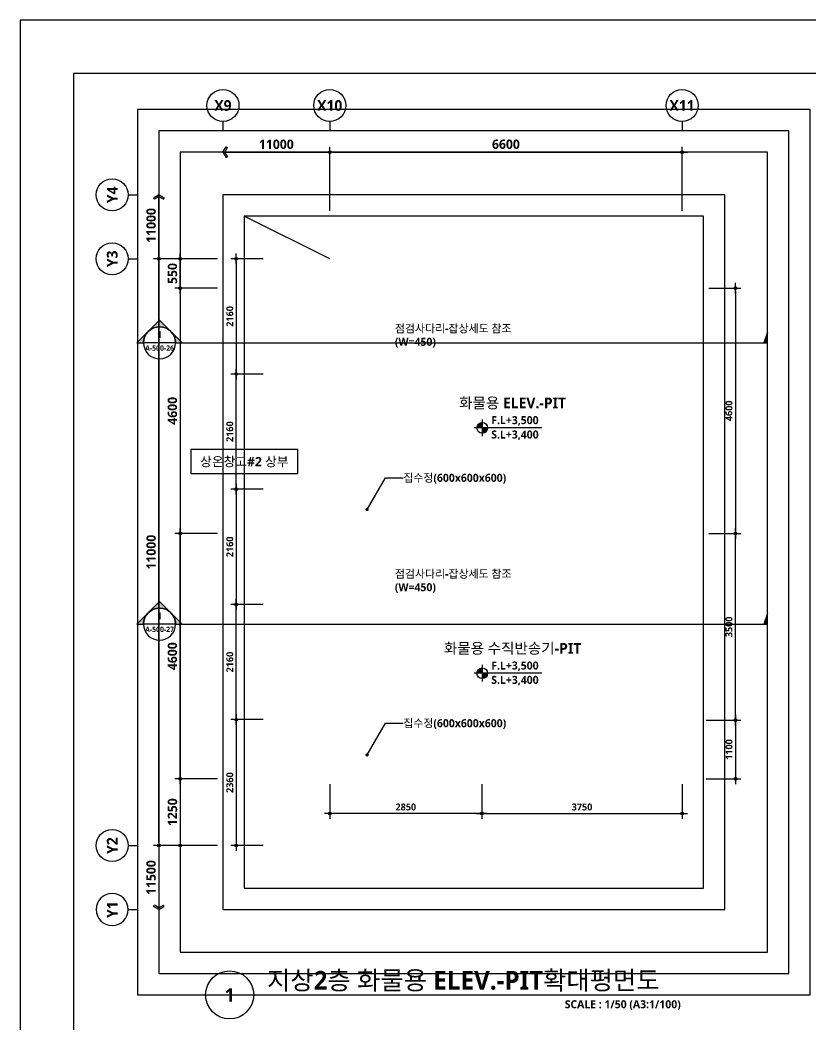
# Model space of a CAD drawing. Header units: millimetres. Extents: x -12482 to 126000, y 0 to 220200.
# Drawn here: x 0 to 14812, y 201363 to 220200 of the extents above; entities that cross this region are included whole.
import ezdxf
from ezdxf.enums import TextEntityAlignment as Align

# ---------------------------------------------------------------- set-up
doc = ezdxf.new("R2010")
doc.units = ezdxf.units.MM
doc.header["$LTSCALE"] = 60
doc.linetypes.add('CEN', pattern=[62, 60, -1, 0, -1])
doc.layers.get('Defpoints').update_dxf_attribs({"color": 153})
for name, color, linetype in [('A-ANNO-DIM', 4, 'Continuous'), ('A-ANNO-GRA1', 7, 'Continuous'), ('A-ANNO-LEAD', 4, 'Continuous'), ('A-ANNO-PONT', 7, 'Continuous'), ('A-ANNO-TEXT1', 7, 'Continuous'), ('A-ANNO-TEXT2', 3, 'Continuous'), ('A-ANNO-TITL', 7, 'Continuous'), ('A-ST-AXIS-BUB', 7, 'Continuous'), ('A-ST-AXIS-DIM', 7, 'Continuous'), ('AA-MKXS', 3, 'Continuous'), ('AA-MKXX', 3, 'Continuous'), ('AA-XXXX-TXT1', 2, 'Continuous')]:
    doc.layers.add(name, color=color, linetype=linetype)
for name, color, linetype, plot in [('Defpoint', 161, 'Continuous', False), ('G(그리드1)', 185, 'Continuous', False), ('G(그리드2)', 235, 'Continuous', False)]:
    doc.layers.add(name, color=color, linetype=linetype, plot=plot)
doc.styles.add('2020음성 1차', font='NanumGothicBold.ttf')
doc.styles.add('SAMOO', font='romans.shx', dxfattribs={"bigfont": 'whgtxt.shx'})
doc.styles.add('SH_진천_나눔', font='')
doc.styles.get('SH_진천_나눔').set_extended_font_data('NanumGothic', bold=True)
doc.dimstyles.new('SHP 50', dxfattribs={"dimscale": 50, "dimtxt": 3.5, "dimasz": 1, "dimexe": 2, "dimexo": 2, "dimgap": 1, "dimtad": 1, "dimdec": 0, "dimzin": 0, "dimdsep": 46, "dimtxsty": 'SH_진천_나눔', "dimblk": 'DIMDOT', "dimcen": 0.09, "dimclrd": 256, "dimclre": 256, "dimclrt": 3, "dimadec": 0, "dimazin": 1, "dimtfac": 1, "dimtdec": 0, "dimtix": 1, "dimtmove": 2, "dimatfit": 0, "dimldrblk": 'DIMDOT', "dimfxl": 1, "dimtolj": 1, "dimtzin": 0, "dimlwd": -1, "dimlwe": -1, "dimarcsym": 0})
doc.dimstyles.new('SHP 50내부', dxfattribs={"dimscale": 50, "dimtxt": 2.6, "dimasz": 1, "dimexe": 2, "dimexo": 2, "dimgap": 1, "dimtad": 1, "dimdec": 0, "dimzin": 0, "dimdsep": 46, "dimtxsty": '2020음성 1차', "dimblk": 'DIMDOT', "dimcen": 0.09, "dimclrd": 256, "dimclre": 256, "dimclrt": 3, "dimadec": 0, "dimazin": 1, "dimtfac": 1, "dimtdec": 0, "dimtix": 1, "dimtmove": 2, "dimatfit": 0, "dimldrblk": 'DIMDOT', "dimfxl": 1, "dimtolj": 1, "dimtzin": 0, "dimlwd": -1, "dimlwe": -1, "dimarcsym": 0})

# ---------------------------------------------------------------- blocks, each defined once
blk = doc.blocks.new('G$C5E36A61E')
at = {"layer": 'A-ANNO-PONT'}
for points in [[(1814, 2981, 0.4142136), (648, 1814), (1814, 1814)], [(1814, 648, 0.4142136), (2981, 1814), (1814, 1814)]]:
    blk.add_hatch(color=256, dxfattribs=at).paths.add_polyline_path(points)
for p, q in [((1814, 3629), (1814, 0)), ((14810, 1814), (0, 1814))]:
    blk.add_line(p, q, dxfattribs=at)
blk.add_circle((1814, 1814), 1166, dxfattribs=at)
blk = doc.blocks.new('*U13434')
at = {"layer": 'A-ANNO-TITL'}
blk.add_line((0, 0), (8250, 0), dxfattribs=at)
blk.add_circle((-450, 0), 450, dxfattribs=at)
at = {"layer": 'AA-XXXX-TXT1', "style": 'SH_진천_나눔'}
blk.add_attdef('DWG.TITLE', (250, 100), '', height=350, dxfattribs=at)
at = {"layer": 'AA-XXXX-TXT1', "color": 7, "style": 'SH_진천_나눔'}
blk.add_attdef('NO1', text='', height=300, dxfattribs=at).set_placement((-450, 0), align=Align.MIDDLE)
at = {"layer": 'AA-XXXX-TXT1', "style": 'SH_진천_나눔'}
blk.add_attdef('SCALE', text='', height=150, dxfattribs=at).set_placement((8000, -100), align=Align.TOP_RIGHT)
blk = doc.blocks.new('DIMDOT')
at = {"color": 0}
blk.add_line((-2, 0), (2, 0), dxfattribs=at)
for radius in [0.5, 0.25]:
    blk.add_circle((0, 0), radius, dxfattribs=at)
blk = doc.blocks.new('*D17309')
at = {"layer": 'A-ST-AXIS-DIM'}
for p, q in [((5800, 216625), (5800, 217825)), ((12400, 216625), (12400, 217825)), ((5850, 217725), (12350, 217725))]:
    blk.add_line(p, q, dxfattribs=at)
at = {"layer": 'Defpoints', "color": 0}
for p in [(12400, 217725), (5800, 216525), (12400, 216525)]:
    blk.add_point(p, dxfattribs=at)
at = {"layer": 'A-ST-AXIS-DIM', "linetype": 'ByBlock', "xscale": 50, "yscale": 50, "zscale": 50, "rotation": 180}
blk.add_blockref('DIMDOT', (5800, 217725), dxfattribs=at)
at = {"layer": 'A-ST-AXIS-DIM', "linetype": 'ByBlock', "xscale": 50, "yscale": 50, "zscale": 50}
blk.add_blockref('DIMDOT', (12400, 217725), dxfattribs=at)
at = {"layer": 'A-ST-AXIS-DIM', "color": 3, "insert": (9100, 217872), "char_height": 175, "attachment_point": 5, "style": 'SH_진천_나눔'}
blk.add_mtext('\\A1;6600', dxfattribs=at)
blk = doc.blocks.new('A-ST-AXIS-BUB-1')
at = {"layer": 'A-ST-AXIS-BUB'}
blk.add_line((0, 350), (0, 0), dxfattribs=at)
blk.add_circle((0, 950), 600, dxfattribs=at)
blk = doc.blocks.new('arrow1')
at = {"color": 0}
for p, q in [((0, 0), (0.286, 0.501)), ((0, 0), (0.286, -0.501)), ((0.165, 0), (0.41, 0.429)), ((0.165, 0), (0.41, -0.429)), ((0.286, 0.501), (0.41, 0.43)), ((0.286, -0.501), (0.41, -0.43))]:
    blk.add_line(p, q, dxfattribs=at)
blk = doc.blocks.new('*D17310')
at = {"layer": 'A-ST-AXIS-DIM'}
for p, q in [((3700, 215725), (2500, 215725)), ((2600, 204775), (2600, 215675)), ((3700, 204725), (2500, 204725))]:
    blk.add_line(p, q, dxfattribs=at)
at = {"layer": 'Defpoints', "color": 0}
for p in [(2600, 215725), (3800, 215725), (3800, 204725)]:
    blk.add_point(p, dxfattribs=at)
at = {"layer": 'A-ST-AXIS-DIM', "linetype": 'ByBlock', "xscale": 50, "yscale": 50, "zscale": 50}
for p, rotation in [((2600, 215725), 90), ((2600, 204725), 270)]:
    blk.add_blockref('DIMDOT', p, dxfattribs=dict(at, rotation=rotation))
at = {"layer": 'A-ST-AXIS-DIM', "color": 3, "insert": (2454, 210225), "char_height": 175, "attachment_point": 5, "rotation": 90, "style": 'SH_진천_나눔'}
blk.add_mtext('\\A1;11000', dxfattribs=at)
blk = doc.blocks.new('*D17311')
at = {"layer": 'A-ST-AXIS-DIM'}
for p, q in [((3700, 215175), (2900, 215175)), ((3000, 215125), (3000, 210625)), ((3700, 210575), (2900, 210575))]:
    blk.add_line(p, q, dxfattribs=at)
at = {"layer": 'Defpoints', "color": 0}
for p in [(3800, 215175), (3000, 210575), (3800, 210575)]:
    blk.add_point(p, dxfattribs=at)
at = {"layer": 'A-ST-AXIS-DIM', "linetype": 'ByBlock', "xscale": 50, "yscale": 50, "zscale": 50}
for p, rotation in [((3000, 215175), 90), ((3000, 210575), 270)]:
    blk.add_blockref('DIMDOT', p, dxfattribs=dict(at, rotation=rotation))
at = {"layer": 'A-ST-AXIS-DIM', "color": 3, "insert": (2853, 212875), "char_height": 175, "attachment_point": 5, "rotation": 90, "style": 'SH_진천_나눔'}
blk.add_mtext('\\A1;4600', dxfattribs=at)
blk = doc.blocks.new('*D17312')
at = {"layer": 'A-ST-AXIS-DIM'}
for p, q in [((3700, 210575), (2900, 210575)), ((3000, 206025), (3000, 210525)), ((3700, 205975), (2900, 205975))]:
    blk.add_line(p, q, dxfattribs=at)
at = {"layer": 'Defpoints', "color": 0}
for p in [(3000, 210575), (3800, 210575), (3800, 205975)]:
    blk.add_point(p, dxfattribs=at)
at = {"layer": 'A-ST-AXIS-DIM', "linetype": 'ByBlock', "xscale": 50, "yscale": 50, "zscale": 50}
for p, rotation in [((3000, 210575), 90.00000000000001), ((3000, 205975), 270)]:
    blk.add_blockref('DIMDOT', p, dxfattribs=dict(at, rotation=rotation))
at = {"layer": 'A-ST-AXIS-DIM', "color": 3, "insert": (2853, 208275), "char_height": 175, "attachment_point": 5, "rotation": 90, "style": 'SH_진천_나눔'}
blk.add_mtext('\\A1;4600', dxfattribs=at)
blk = doc.blocks.new('*D17313')
at = {"layer": 'A-ST-AXIS-DIM'}
for p, q in [((3700, 205975), (2900, 205975)), ((3000, 205925), (3000, 204775)), ((3700, 204725), (2900, 204725))]:
    blk.add_line(p, q, dxfattribs=at)
at = {"layer": 'Defpoints', "color": 0}
for p in [(3800, 205975), (3000, 204725), (3800, 204725)]:
    blk.add_point(p, dxfattribs=at)
at = {"layer": 'A-ST-AXIS-DIM', "linetype": 'ByBlock', "xscale": 50, "yscale": 50, "zscale": 50}
for p, rotation in [((3000, 205975), 90), ((3000, 204725), 270)]:
    blk.add_blockref('DIMDOT', p, dxfattribs=dict(at, rotation=rotation))
at = {"layer": 'A-ST-AXIS-DIM', "color": 3, "insert": (2854, 205350), "char_height": 175, "attachment_point": 5, "rotation": 90, "style": 'SH_진천_나눔'}
blk.add_mtext('\\A1;1250', dxfattribs=at)
blk = doc.blocks.new('*D17314')
at = {"layer": 'A-ST-AXIS-DIM'}
for p, q in [((3700, 215725), (2900, 215725)), ((3000, 215225), (3000, 215675)), ((3700, 215175), (2900, 215175))]:
    blk.add_line(p, q, dxfattribs=at)
at = {"layer": 'Defpoints', "color": 0}
for p in [(3000, 215725), (3800, 215725), (3800, 215175)]:
    blk.add_point(p, dxfattribs=at)
at = {"layer": 'A-ST-AXIS-DIM', "linetype": 'ByBlock', "xscale": 50, "yscale": 50, "zscale": 50}
for p, rotation in [((3000, 215725), 90), ((3000, 215175), 270)]:
    blk.add_blockref('DIMDOT', p, dxfattribs=dict(at, rotation=rotation))
at = {"layer": 'A-ST-AXIS-DIM', "color": 3, "insert": (2854, 215450), "char_height": 175, "attachment_point": 5, "rotation": 90, "style": 'SH_진천_나눔'}
blk.add_mtext('\\A1;550', dxfattribs=at)
blk = doc.blocks.new('*D18953')
at = {"layer": 'A-ANNO-DIM'}
for p, q in [((4550, 209245), (3950, 209245)), ((4050, 207135), (4050, 209195)), ((4550, 207085), (3950, 207085))]:
    blk.add_line(p, q, dxfattribs=at)
at = {"layer": 'Defpoints', "color": 0}
for p in [(4050, 209245), (4650, 209245), (4650, 207085)]:
    blk.add_point(p, dxfattribs=at)
at = {"layer": 'A-ANNO-DIM', "linetype": 'ByBlock', "xscale": 50, "yscale": 50, "zscale": 50}
for p, rotation in [((4050, 209245), 90.00000000000001), ((4050, 207085), 270)]:
    blk.add_blockref('DIMDOT', p, dxfattribs=dict(at, rotation=rotation))
at = {"layer": 'A-ANNO-DIM', "color": 3, "insert": (3928, 208165), "char_height": 130, "attachment_point": 5, "rotation": 90, "style": '2020음성 1차'}
blk.add_mtext('\\A1;2160', dxfattribs=at)
blk = doc.blocks.new('*D18954')
at = {"layer": 'A-ANNO-DIM'}
for p, q in [((4550, 207085), (3950, 207085)), ((4050, 207035), (4050, 204775)), ((4550, 204725), (3950, 204725))]:
    blk.add_line(p, q, dxfattribs=at)
at = {"layer": 'Defpoints', "color": 0}
for p in [(4650, 207085), (4050, 204725), (4650, 204725)]:
    blk.add_point(p, dxfattribs=at)
at = {"layer": 'A-ANNO-DIM', "linetype": 'ByBlock', "xscale": 50, "yscale": 50, "zscale": 50}
for p, rotation in [((4050, 207085), 89.99999999999999), ((4050, 204725), 270)]:
    blk.add_blockref('DIMDOT', p, dxfattribs=dict(at, rotation=rotation))
at = {"layer": 'A-ANNO-DIM', "color": 3, "insert": (3928, 205905), "char_height": 130, "attachment_point": 5, "rotation": 90, "style": '2020음성 1차'}
blk.add_mtext('\\A1;2360', dxfattribs=at)
blk = doc.blocks.new('*D18955')
at = {"layer": 'A-ANNO-DIM'}
for p, q in [((4550, 211405), (3950, 211405)), ((4050, 211355), (4050, 209295)), ((4550, 209245), (3950, 209245))]:
    blk.add_line(p, q, dxfattribs=at)
at = {"layer": 'Defpoints', "color": 0}
for p in [(4650, 211405), (4050, 209245), (4650, 209245)]:
    blk.add_point(p, dxfattribs=at)
at = {"layer": 'A-ANNO-DIM', "linetype": 'ByBlock', "xscale": 50, "yscale": 50, "zscale": 50}
for p, rotation in [((4050, 211405), 89.99999999999999), ((4050, 209245), 270)]:
    blk.add_blockref('DIMDOT', p, dxfattribs=dict(at, rotation=rotation))
at = {"layer": 'A-ANNO-DIM', "color": 3, "insert": (3928, 210325), "char_height": 130, "attachment_point": 5, "rotation": 90, "style": '2020음성 1차'}
blk.add_mtext('\\A1;2160', dxfattribs=at)
blk = doc.blocks.new('*D18956')
at = {"layer": 'A-ANNO-DIM'}
for p, q in [((4550, 213565), (3950, 213565)), ((4050, 211455), (4050, 213515)), ((4550, 211405), (3950, 211405))]:
    blk.add_line(p, q, dxfattribs=at)
at = {"layer": 'Defpoints', "color": 0}
for p in [(4050, 213565), (4650, 213565), (4650, 211405)]:
    blk.add_point(p, dxfattribs=at)
at = {"layer": 'A-ANNO-DIM', "linetype": 'ByBlock', "xscale": 50, "yscale": 50, "zscale": 50}
for p, rotation in [((4050, 213565), 90.00000000000001), ((4050, 211405), 270)]:
    blk.add_blockref('DIMDOT', p, dxfattribs=dict(at, rotation=rotation))
at = {"layer": 'A-ANNO-DIM', "color": 3, "insert": (3928, 212485), "char_height": 130, "attachment_point": 5, "rotation": 90, "style": '2020음성 1차'}
blk.add_mtext('\\A1;2160', dxfattribs=at)
blk = doc.blocks.new('*D18957')
at = {"layer": 'A-ANNO-DIM'}
for p, q in [((4550, 215725), (3950, 215725)), ((4050, 215675), (4050, 213615)), ((4550, 213565), (3950, 213565))]:
    blk.add_line(p, q, dxfattribs=at)
at = {"layer": 'Defpoints', "color": 0}
for p in [(4650, 215725), (4050, 213565), (4650, 213565)]:
    blk.add_point(p, dxfattribs=at)
at = {"layer": 'A-ANNO-DIM', "linetype": 'ByBlock', "xscale": 50, "yscale": 50, "zscale": 50}
for p, rotation in [((4050, 215725), 89.99999999999999), ((4050, 213565), 270)]:
    blk.add_blockref('DIMDOT', p, dxfattribs=dict(at, rotation=rotation))
at = {"layer": 'A-ANNO-DIM', "color": 3, "insert": (3928, 214645), "char_height": 130, "attachment_point": 5, "rotation": 90, "style": '2020음성 1차'}
blk.add_mtext('\\A1;2160', dxfattribs=at)
blk = doc.blocks.new('*D21767')
at = {"layer": 'A-ANNO-DIM'}
for p, q in [((12900, 215175), (13500, 215175)), ((13400, 215125), (13400, 210625)), ((12900, 210575), (13500, 210575))]:
    blk.add_line(p, q, dxfattribs=at)
at = {"layer": 'Defpoints', "color": 0}
for p in [(12800, 215175), (12800, 210575), (13400, 210575)]:
    blk.add_point(p, dxfattribs=at)
at = {"layer": 'A-ANNO-DIM', "linetype": 'ByBlock', "xscale": 50, "yscale": 50, "zscale": 50}
for p, rotation in [((13400, 215175), 90), ((13400, 210575), 270)]:
    blk.add_blockref('DIMDOT', p, dxfattribs=dict(at, rotation=rotation))
at = {"layer": 'A-ANNO-DIM', "color": 3, "insert": (13278, 212875), "char_height": 130, "attachment_point": 5, "rotation": 90, "style": '2020음성 1차'}
blk.add_mtext('\\A1;4600', dxfattribs=at)
blk = doc.blocks.new('*D21769')
at = {"layer": 'A-ANNO-DIM'}
for p, q in [((12900, 210575), (13500, 210575)), ((13400, 207125), (13400, 210525)), ((12850, 207075), (13500, 207075))]:
    blk.add_line(p, q, dxfattribs=at)
at = {"layer": 'Defpoints', "color": 0}
for p in [(12800, 210575), (13400, 210575), (12750, 207075)]:
    blk.add_point(p, dxfattribs=at)
at = {"layer": 'A-ANNO-DIM', "linetype": 'ByBlock', "xscale": 50, "yscale": 50, "zscale": 50}
for p, rotation in [((13400, 210575), 90), ((13400, 207075), 270)]:
    blk.add_blockref('DIMDOT', p, dxfattribs=dict(at, rotation=rotation))
at = {"layer": 'A-ANNO-DIM', "color": 3, "insert": (13278, 208825), "char_height": 130, "attachment_point": 5, "rotation": 90, "style": '2020음성 1차'}
blk.add_mtext('\\A1;3500', dxfattribs=at)
blk = doc.blocks.new('*D21770')
at = {"layer": 'A-ANNO-DIM'}
for p, q in [((12850, 207075), (13500, 207075)), ((13400, 207025), (13400, 206025)), ((12850, 205975), (13500, 205975))]:
    blk.add_line(p, q, dxfattribs=at)
at = {"layer": 'Defpoints', "color": 0}
for p in [(12750, 207075), (12750, 205975), (13400, 205975)]:
    blk.add_point(p, dxfattribs=at)
at = {"layer": 'A-ANNO-DIM', "linetype": 'ByBlock', "xscale": 50, "yscale": 50, "zscale": 50}
for p, rotation in [((13400, 207075), 90), ((13400, 205975), 270)]:
    blk.add_blockref('DIMDOT', p, dxfattribs=dict(at, rotation=rotation))
at = {"layer": 'A-ANNO-DIM', "color": 3, "insert": (13279, 206525), "char_height": 130, "attachment_point": 5, "rotation": 90, "style": '2020음성 1차'}
blk.add_mtext('\\A1;1100', dxfattribs=at)
blk = doc.blocks.new('*U22870')
at = {"layer": 'AA-MKXX'}
blk.add_hatch(color=256, dxfattribs=at).paths.add_polyline_path([(34162, 600), (33952, 0), (34162, 0)])
at = {"layer": 'AA-MKXX', "linetype": 'CEN', "ltscale": 300}
blk.add_line((900, 0), (34162, 0), dxfattribs=at)
at = {"layer": 'AA-MKXX'}
blk.add_lwpolyline([(34162, 0), (34162, 600), (33952, 0)], close=True, dxfattribs=at)
blk = doc.blocks.new('*U15083')
at = {"layer": 'AA-MKXS'}
blk.add_hatch(color=3, dxfattribs=at).paths.add_polyline_path([(0, 8.49), (-4.24, 4.24, -0.414214), (4.24, 4.24)])
h = blk.add_hatch(color=3, dxfattribs=at)
h.paths.add_polyline_path([(-8.49, 0), (-6, 0, -0.198912), (-4.24, 4.24)])
h.paths.add_polyline_path([(6, 0), (8.49, 0), (4.24, 4.24, -0.198912)])
at = {"layer": 'AA-MKXS', "color": 3, "linetype": 'Continuous', "ltscale": 5}
blk.add_line((-6, 0), (6, 0), dxfattribs=at)
at = {"layer": 'AA-MKXS', "color": 3}
for points in [[(4.24, 4.24, 0.414214), (-4.24, 4.24), (0, 8.49)], [(-4.24, 4.24, 0.198912), (-6, 0), (-8.49, 0)], [(8.49, 0), (6, 0, 0.198912), (4.24, 4.24)]]:
    blk.add_lwpolyline(points, format="xyb", close=True, dxfattribs=at)
at = {"layer": 'AA-MKXS', "color": 3, "linetype": 'Continuous', "ltscale": 5}
blk.add_circle((0, 0), 6, dxfattribs=at)
at = {"layer": 'AA-MKXS', "style": 'SAMOO', "width": 0.85}
blk.add_attdef('ViewNUM', text='', height=2.5, dxfattribs=at).set_placement((0, 1), align=Align.BOTTOM_CENTER)
blk.add_attdef('SheetNUM', text='', height=2.5, dxfattribs=at).set_placement((0, -1), align=Align.TOP_CENTER)
blk = doc.blocks.new('*D24874')
at = {"layer": 'A-ANNO-DIM'}
for p, q in [((5800, 205875), (5800, 205225)), ((8650, 205875), (8650, 205225)), ((8600, 205325), (5850, 205325))]:
    blk.add_line(p, q, dxfattribs=at)
at = {"layer": 'Defpoints', "color": 0}
for p in [(5800, 205975), (8650, 205975), (5800, 205325)]:
    blk.add_point(p, dxfattribs=at)
at = {"layer": 'A-ANNO-DIM', "linetype": 'ByBlock', "xscale": 50, "yscale": 50, "zscale": 50, "rotation": 180}
blk.add_blockref('DIMDOT', (5800, 205325), dxfattribs=at)
at = {"layer": 'A-ANNO-DIM', "linetype": 'ByBlock', "xscale": 50, "yscale": 50, "zscale": 50}
blk.add_blockref('DIMDOT', (8650, 205325), dxfattribs=at)
at = {"layer": 'A-ANNO-DIM', "color": 3, "insert": (7225, 205447), "char_height": 130, "attachment_point": 5, "style": '2020음성 1차'}
blk.add_mtext('\\A1;2850', dxfattribs=at)
blk = doc.blocks.new('*D24875')
at = {"layer": 'A-ANNO-DIM'}
for p, q in [((8650, 205875), (8650, 205225)), ((12400, 205875), (12400, 205225)), ((8700, 205325), (12350, 205325))]:
    blk.add_line(p, q, dxfattribs=at)
at = {"layer": 'Defpoints', "color": 0}
for p in [(8650, 205975), (12400, 205975), (12400, 205325)]:
    blk.add_point(p, dxfattribs=at)
at = {"layer": 'A-ANNO-DIM', "linetype": 'ByBlock', "xscale": 50, "yscale": 50, "zscale": 50, "rotation": 180}
blk.add_blockref('DIMDOT', (8650, 205325), dxfattribs=at)
at = {"layer": 'A-ANNO-DIM', "linetype": 'ByBlock', "xscale": 50, "yscale": 50, "zscale": 50}
blk.add_blockref('DIMDOT', (12400, 205325), dxfattribs=at)
at = {"layer": 'A-ANNO-DIM', "color": 3, "insert": (10525, 205447), "char_height": 130, "attachment_point": 5, "style": '2020음성 1차'}
blk.add_mtext('\\A1;3750', dxfattribs=at)

msp = doc.modelspace()

# ---------------------------------------------------------------- linework, layer by layer
at = {"layer": 'A-ANNO-GRA1'}
msp.add_lwpolyline([(3200, 211700), (5200, 211700), (5200, 212150), (3200, 212150)], close=True, dxfattribs=at)
at = {"layer": 'A-ANNO-LEAD'}
for points in [[(6625, 214814, 0, 37.5, 0), (6681.3, 214716.6, 0, 0, 0), (6853.2, 214418.7, 0, 0, 0), (7020.3, 214418.7, 0, 0, 0)], [(6625, 210214, 0, 37.5, 0), (6681.3, 210116.6, 0, 0, 0), (6853.2, 209818.7, 0, 0, 0), (7020.3, 209818.7, 0, 0, 0)]]:
    msp.add_lwpolyline(points, format="xyseb", dxfattribs=at)
for points in [[(6500, 211025), (6842.8, 211618.7), (7176.9, 211618.7)], [(6500, 206425), (6842.8, 207018.7), (7176.9, 207018.7)]]:
    msp.add_lwpolyline(points, dxfattribs=at)
at = {"layer": 'A-ANNO-LEAD', "const_width": 31.2}
for points in [[(6500, 211040.6, 1), (6500, 211009.4, 1)], [(6500, 206440.6, 1), (6500, 206409.4, 1)]]:
    msp.add_lwpolyline(points, format="xyb", close=True, dxfattribs=at)
at = {"layer": 'A-ST-AXIS-DIM'}
for p, q in [((3800, 217725), (5800, 217725)), ((2600, 215775), (2600, 216925)), ((3700, 215725), (2500, 215725)), ((2600, 204725), (2600, 203525))]:
    msp.add_line(p, q, dxfattribs=at)
at = {"layer": 'Defpoint'}
msp.add_line((5800, 215725), (4200, 216525), dxfattribs=at)
at = {"layer": 'Defpoints'}
for points in [[(0, 178200), (29700, 178200), (29700, 220200), (0, 220200)], [(1000, 183700), (28700, 183700), (28700, 219200), (1000, 219200)]]:
    msp.add_lwpolyline(points, close=True, dxfattribs=at)
at = {"layer": 'G(그리드1)'}
for points in [[(2200, 201925), (14800, 201925), (14800, 218525), (2200, 218525)], [(2600, 202325), (14400, 202325), (14400, 218125), (2600, 218125)], [(3000, 202725), (14000, 202725), (14000, 217725), (3000, 217725)], [(3800, 203525), (13200, 203525), (13200, 216925), (3800, 216925)]]:
    msp.add_lwpolyline(points, close=True, dxfattribs=at)
at = {"layer": 'G(그리드2)'}
msp.add_lwpolyline([(4200, 203925), (12800, 203925), (12800, 216525), (4200, 216525)], close=True, dxfattribs=at)

# ---------------------------------------------------------------- block references
ref = msp.add_blockref('*U15083', (2612.6, 214150.7), dxfattribs=dict(xscale=-50, yscale=50, zscale=50, rotation=359.9999999999997))
ref.add_attrib('SheetNUM', 'A-500-26', dxfattribs={"layer": 'AA-MKXS', "height": 100, "style": '2020음성 1차', "width": 0.8}).set_placement((2612.6, 214100.7), align=Align.TOP_CENTER)
ref.add_attrib('ViewNUM', '1', dxfattribs={"layer": 'AA-MKXS', "height": 125, "style": '2020음성 1차'}).set_placement((2612.6, 214200.7), align=Align.BOTTOM_CENTER)
for name, p, xscale, yscale, zscale in [('*U22870', (2612.6, 214150.7), 0.3333333333333333, 0.3333333333333333, 0.3333333333333333), ('G$C5E36A61E', (8502.1, 212399.2), 0.08573388203018029, 0.08573388203018029, 0.08573388203018029), ('*U22870', (2612.6, 208877), 0.3333333333333333, 0.3333333333333333, 0.3333333333333333), ('G$C5E36A61E', (8502.1, 207799.2), 0.08573388203018029, 0.08573388203018029, 0.08573388203018029)]:
    msp.add_blockref(name, p, dxfattribs=dict(xscale=xscale, yscale=yscale, zscale=zscale))
ref = msp.add_blockref('*U15083', (2612.6, 208877), dxfattribs=dict(xscale=-50, yscale=50, zscale=50, rotation=359.9999999999997))
ref.add_attrib('SheetNUM', 'A-500-27', dxfattribs={"layer": 'AA-MKXS', "height": 100, "style": '2020음성 1차', "width": 0.8}).set_placement((2612.6, 208827), align=Align.TOP_CENTER)
ref.add_attrib('ViewNUM', '1', dxfattribs={"layer": 'AA-MKXS', "height": 125, "style": '2020음성 1차'}).set_placement((2612.6, 208927), align=Align.BOTTOM_CENTER)
ref = msp.add_blockref('*U13434', (4375, 201925))
ref.add_attrib('SCALE', 'SCALE : 1/50 (A3:1/100)', dxfattribs={"layer": 'A-ANNO-TITL', "height": 150, "style": 'SH_진천_나눔'}).set_placement((12375, 201825), align=Align.TOP_RIGHT)
ref.add_attrib('DWG.TITLE', '지상2층 화물용 ELEV.-PIT확대평면도', (4625, 202025), dxfattribs={"layer": 'A-ANNO-TITL', "height": 347.908, "style": 'SH_진천_나눔'})
ref.add_attrib('NO1', '1', dxfattribs={"layer": 'A-ANNO-TITL', "color": 7, "height": 250, "style": 'SH_진천_나눔'}).set_placement((3925, 201925), align=Align.MIDDLE)
at = {"layer": 'A-ST-AXIS-BUB', "xscale": 0.5, "yscale": 0.5, "zscale": 0.5}
for p in [(3800, 218125), (5800, 218125), (12400, 218125)]:
    msp.add_blockref('A-ST-AXIS-BUB-1', p, dxfattribs=at)
at = {"layer": 'A-ST-AXIS-BUB', "yscale": 0.5, "zscale": 0.5}
for p, xscale, rotation in [((2200, 216925), 0.5, 90), ((2200, 215725), 0.5, 90), ((2200, 204725), 0.5, 90), ((2200, 203525), -0.5, 89.999999999999)]:
    msp.add_blockref('A-ST-AXIS-BUB-1', p, dxfattribs=dict(at, xscale=xscale, rotation=rotation))
at = {"layer": 'A-ST-AXIS-DIM'}
for name, p, xscale, yscale, zscale, rotation in [('arrow1', (3800, 217725), -200, 200, 200, 179.9999999999861), ('arrow1', (3800, 217725), -200, 200, 200, 179.9999999999861), ('arrow1', (2600, 216925), 200, 200, 200, 270.0000000000144), ('DIMDOT', (2600, 215725), 50, 50, 50, 270), ('arrow1', (2600, 203525), -200, 200, 200, 269.9999999999856)]:
    msp.add_blockref(name, p, dxfattribs=dict(at, xscale=xscale, yscale=yscale, zscale=zscale, rotation=rotation))

# ---------------------------------------------------------------- texts
at = {"layer": 'A-ANNO-TEXT1', "style": 'SH_진천_나눔'}
for s, p in [('X9', (3800, 218600)), ('X10', (5800, 218600)), ('X11', (12400, 218600))]:
    msp.add_text(s, height=200, dxfattribs=at).set_placement(p, align=Align.MIDDLE_CENTER)
for s, p in [('Y4', (1725, 216925)), ('Y3', (1725, 215725)), ('Y2', (1725, 204725)), ('Y1', (1725, 203525))]:
    msp.add_text(s, height=200, rotation=90, dxfattribs=at).set_placement(p, align=Align.MIDDLE_CENTER)
at = {"layer": 'A-ANNO-TEXT1', "style": '2020음성 1차'}
for s, p in [('점검사다리-잡상세도 참조', (7020.3, 214418.7)), ('(W=450)', (7020.3, 214168.7)), ('집수정(600x600x600)', (7176.9, 211618.7)), ('점검사다리-잡상세도 참조', (7020.3, 209818.7)), ('(W=450)', (7020.3, 209568.7)), ('집수정(600x600x600)', (7176.9, 207018.7))]:
    msp.add_text(s, height=150, dxfattribs=at).set_placement(p, align=Align.MIDDLE_LEFT)
for s, p in [('화물용 ELEV.-PIT', (9225, 213025)), ('화물용 수직반송기-PIT', (9225, 208425))]:
    msp.add_text(s, height=200, dxfattribs=at).set_placement(p, align=Align.MIDDLE)
for s, p in [('F.L+3,500', (8825, 212625)), ('S.L+3,400', (8825, 212355.9)), ('F.L+3,500', (8825, 208025)), ('S.L+3,400', (8825, 207755.9))]:
    msp.add_text(s, height=150, dxfattribs=at).set_placement(p)
at = {"layer": 'A-ANNO-TEXT2', "style": 'SH_진천_나눔'}
msp.add_text('상온창고#2 상부', height=175, dxfattribs=at).set_placement((4200, 211925), align=Align.MIDDLE)
at = {"layer": 'A-ST-AXIS-DIM', "color": 3, "insert": (4800, 217871), "char_height": 175, "attachment_point": 5, "style": 'SH_진천_나눔'}
msp.add_mtext('\\A1;11000', dxfattribs=at)
at = {"layer": 'A-ST-AXIS-DIM', "color": 3, "char_height": 175, "attachment_point": 5, "rotation": 90, "style": 'SH_진천_나눔'}
for s, insert in [('\\A1;11000', (2453.8, 216350)), ('\\A1;11500', (2453.4, 204125))]:
    msp.add_mtext(s, dxfattribs=dict(at, insert=insert))

# ---------------------------------------------------------------- dimensions: what is measured, and where the dimension line sits
at = {"layer": 'A-ANNO-DIM'}
for base, p1, p2, angle, picture, middle in [((4050, 213565), (4650, 215725), (4650, 213565), 270, '*D18957', (3928.3, 214645)), ((13400, 210575), (12800, 215175), (12800, 210575), 270, '*D21767', (13278.3, 212875)), ((4050, 213565), (4650, 211405), (4650, 213565), 90, '*D18956', (3928.3, 212485)), ((4050, 209245), (4650, 211405), (4650, 209245), 270, '*D18955', (3928.3, 210325)), ((13400, 210575), (12750, 207075), (12800, 210575), 90, '*D21769', (13278.3, 208825)), ((4050, 209245), (4650, 207085), (4650, 209245), 90, '*D18953', (3928.3, 208165)), ((4050, 204725), (4650, 207085), (4650, 204725), 270, '*D18954', (3928.3, 205905)), ((13400, 205975), (12750, 207075), (12750, 205975), 270, '*D21770', (13278.7, 206525)), ((5800, 205325, 103000), (8650, 205975, 103000), (5800, 205975, 103000), 180, '*D24874', (7225, 205446.7, 103000)), ((12400, 205325, 103000), (8650, 205975, 103000), (12400, 205975, 103000), 0, '*D24875', (10525, 205446.7, 103000))]:
    dim = msp.add_linear_dim(base=base, p1=p1, p2=p2, angle=angle, dimstyle='SHP 50내부', override={"dimtxsty": '2020음성 1차', "dimldrblk": 'DIMDOT'}, dxfattribs=at)
    dim.commit()
    dim.dimension.update_dxf_attribs({"geometry": picture, "text_midpoint": middle})
at = {"layer": 'A-ST-AXIS-DIM'}
for base, p1, p2, angle, picture, middle in [((12400, 217725), (5800, 216525), (12400, 216525), 180, '*D17309', (9100, 217871.6)), ((2600, 215725), (3800, 204725), (3800, 215725), 90, '*D17310', (2454, 210225)), ((3000, 215725), (3800, 215175), (3800, 215725), 270, '*D17314', (2853.8, 215450)), ((3000, 210575), (3800, 215175), (3800, 210575), 90, '*D17311', (2853.4, 212875)), ((3000, 210575), (3800, 205975), (3800, 210575), 270, '*D17312', (2853.4, 208275)), ((3000, 204725), (3800, 205975), (3800, 204725), 90, '*D17313', (2853.6, 205350))]:
    dim = msp.add_linear_dim(base=base, p1=p1, p2=p2, angle=angle, dimstyle='SHP 50', dxfattribs=at)
    dim.commit()
    dim.dimension.update_dxf_attribs({"geometry": picture, "text_midpoint": middle})

doc.saveas('drawing.dxf')
